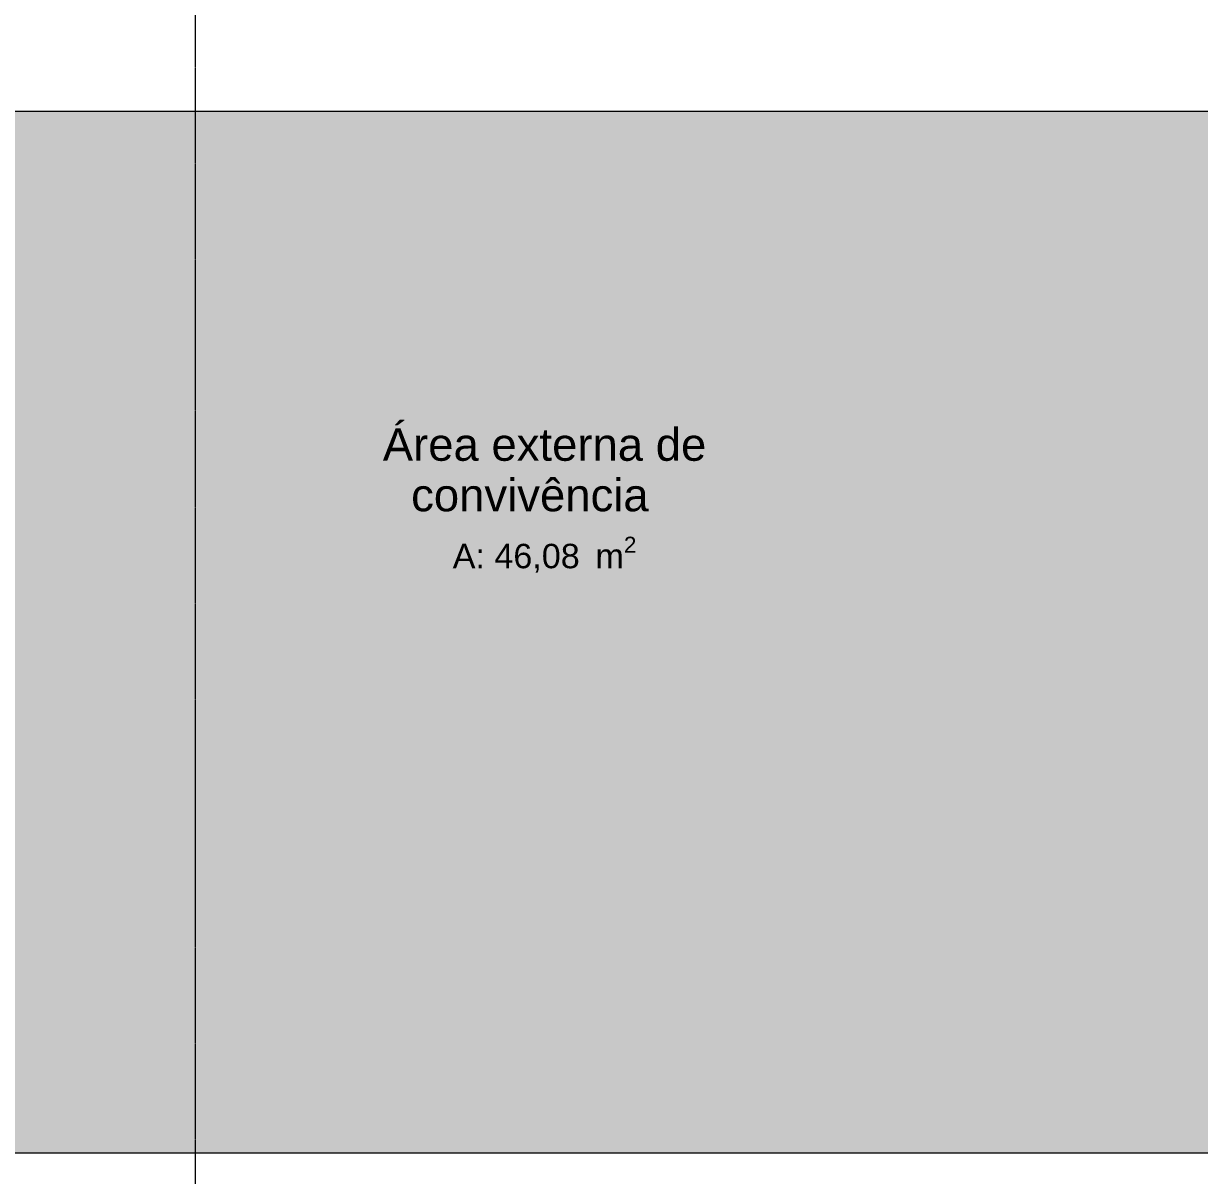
# Model space of a CAD drawing. Header units: metres. Extents: x -1783 to 21505, y -57 to 13660.
# Drawn here: x 13569.4 to 13930.7, y 11434.3 to 11788.3 of the extents above; entities that cross this region are included whole.
import ezdxf

# ---------------------------------------------------------------- set-up
doc = ezdxf.new("R2010")
doc.units = ezdxf.units.M
doc.header["$MEASUREMENT"] = 0
doc.linetypes.add('Dot & Dashed', pattern=[0.6, 0.5, -0.05, 0, -0.05])
for name, color, linetype, lineweight in [('0_Caneta_No__99', 7, 'Continuous', 20), ('LAJES.EST_Caneta_No__241', 7, 'Continuous', 13), ('Selos de Zona Archicad_Caneta_No__11', 7, 'Continuous', 5), ('TERRENO.ARQ_Caneta_No__241', 7, 'Continuous', 13)]:
    doc.layers.add(name, color=color, linetype=linetype, lineweight=lineweight)
for name, color, linetype in [('cotas', 7, 'Continuous'), ('COTAS EXECUTIVO.EXEC', 7, 'Continuous'), ('TERRENO.ARQ', 7, 'Continuous'), ('ZONA', 7, 'Continuous')]:
    doc.layers.add(name, color=color, linetype=linetype)
doc.styles.add('GENERATED_STYLE_1', font='arial.ttf')
doc.styles.add('R80', font='romans.shx', dxfattribs={"height": 10})
doc.dimstyles.new('1-50', dxfattribs={"dimtxt": 10, "dimasz": 5, "dimexe": 10, "dimexo": 10, "dimgap": 3, "dimtad": 1, "dimdec": 1, "dimrnd": 1, "dimdsep": 46, "dimtxsty": 'R80', "dimblk": 'DOT', "dimcen": 0, "dimclrd": 252, "dimclre": 252, "dimclrt": 252, "dimadec": 0, "dimazin": 0, "dimtfac": 1, "dimtdec": 1, "dimtix": 1, "dimtmove": 2, "dimatfit": 3, "dimldrblk": 'DOT', "dimfxl": 1, "dimtolj": 1, "dimarcsym": 0})

# ---------------------------------------------------------------- blocks, each defined once
blk = doc.blocks.new('_Dot')
at = {"color": 0, "linetype": 'ByBlock', "lineweight": -2}
blk.add_line((-0.5, 0), (-1, 0), dxfattribs=at)
at = {"color": 0, "linetype": 'ByBlock', "const_width": 0.5}
blk.add_lwpolyline([(-0.25, 0, 1), (0.25, 0, 1)], format="xyb", close=True, dxfattribs=at)
blk = doc.blocks.new('*D7211')
at = {"layer": 'COTAS EXECUTIVO.EXEC', "color": 252, "lineweight": -2, "transparency": 16777216}
for p, q in [((13683.84, 11841.25), (13105.31, 11841.25)), ((13115.31, 11836.25), (13115.31, 11603.36)), ((13115.31, 11366.25), (13115.31, 11571.65)), ((13683.84, 11361.25), (13105.31, 11361.25))]:
    blk.add_line(p, q, dxfattribs=at)
at = {"layer": 'COTAS EXECUTIVO.EXEC', "color": 252, "lineweight": -2, "transparency": 16777216, "xscale": 5, "yscale": 5, "zscale": 5}
for p, rotation in [((13115.31, 11841.25), 90), ((13115.31, 11361.25), 270)]:
    blk.add_blockref('_Dot', p, dxfattribs=dict(at, rotation=rotation))
at = {"layer": 'COTAS EXECUTIVO.EXEC', "color": 252, "transparency": 16777216, "insert": (13115.31, 11587.5), "char_height": 10, "attachment_point": 5, "rotation": 90, "style": 'R80'}
blk.add_mtext('\\A1;480', dxfattribs=at)
blk = doc.blocks.new('*D7323')
at = {"layer": 'COTAS EXECUTIVO.EXEC', "color": 252, "lineweight": -2, "transparency": 16777216}
for p, q in [((13703.84, 11841.25), (14275.71, 11841.25)), ((14265.71, 11836.25), (14265.71, 11603.36)), ((14265.71, 11366.25), (14265.71, 11571.65)), ((13703.84, 11361.25), (14275.71, 11361.25))]:
    blk.add_line(p, q, dxfattribs=at)
at = {"layer": 'COTAS EXECUTIVO.EXEC', "color": 252, "lineweight": -2, "transparency": 16777216, "xscale": 5, "yscale": 5, "zscale": 5}
for p, rotation in [((14265.71, 11841.25), 90), ((14265.71, 11361.25), 270)]:
    blk.add_blockref('_Dot', p, dxfattribs=dict(at, rotation=rotation))
at = {"layer": 'COTAS EXECUTIVO.EXEC', "color": 252, "transparency": 16777216, "insert": (14265.71, 11587.5), "char_height": 10, "attachment_point": 5, "rotation": 90, "style": 'R80'}
blk.add_mtext('\\A1;480', dxfattribs=at)
blk = doc.blocks.new('*D7397')
at = {"layer": 'COTAS EXECUTIVO.EXEC', "color": 252, "lineweight": -2, "transparency": 16777216}
for p, q in [((14015.84, 12676.24), (14015.84, 12276.09)), ((13203.84, 11723.5), (13203.84, 12296.09)), ((13208.84, 12286.09), (13580.24, 12286.09)), ((14010.84, 12286.09), (13611.95, 12286.09))]:
    blk.add_line(p, q, dxfattribs=at)
at = {"layer": 'COTAS EXECUTIVO.EXEC', "color": 252, "lineweight": -2, "transparency": 16777216, "xscale": 5, "yscale": 5, "zscale": 5, "rotation": 180}
blk.add_blockref('_Dot', (13203.84, 12286.09), dxfattribs=at)
at = {"layer": 'COTAS EXECUTIVO.EXEC', "color": 252, "lineweight": -2, "transparency": 16777216, "xscale": 5, "yscale": 5, "zscale": 5}
blk.add_blockref('_Dot', (14015.84, 12286.09), dxfattribs=at)
at = {"layer": 'COTAS EXECUTIVO.EXEC', "color": 252, "transparency": 16777216, "insert": (13596.1, 12286.09), "char_height": 10, "attachment_point": 5, "style": 'R80'}
blk.add_mtext('\\A1;812', dxfattribs=at)
blk = doc.blocks.new('Área externa de convivência _9_27_6', base_point=(-48.5575, -44.289))
at = {"layer": 'Selos de Zona Archicad_Caneta_No__11', "color": 7, "lineweight": 5, "insert": (-48.5575, -44.0734), "char_height": 0.1, "width": 1, "attachment_point": 2, "line_spacing_factor": 0.930866, "style": 'GENERATED_STYLE_1'}
blk.add_mtext('\\A1;\\pt0,0.55;Área externa de convivência {\\H0.66x;\\S^  ;\\S^  ;}', dxfattribs=at)
at = {"layer": 'Selos de Zona Archicad_Caneta_No__11', "color": 7, "lineweight": 5, "insert": (-48.5575, -44.4067), "char_height": 0.075, "attachment_point": 2, "style": 'GENERATED_STYLE_1'}
blk.add_mtext('\\A1;\\pt0,0.55;A: 46,08{\\H0.66x;\\S^  ;} m{\\H0.66x;\\S2^  ;}', dxfattribs=at)

msp = doc.modelspace()

# ---------------------------------------------------------------- hatches: boundary and pattern name
at = {"layer": 'cotas'}
h = msp.add_hatch(color=7, dxfattribs=at)
h.dxf.hatch_style = 1
h.paths.add_polyline_path([(21504.961, 13659.963), (10304.961, 13659.963), (10304.961, 5739.963), (21504.961, 5739.963)])
h.paths.add_polyline_path([(10571.627, 13593.296), (21371.627, 13593.296), (21371.627, 5806.63), (10571.627, 5806.63)], flags=16)
at = {"layer": 'TERRENO.ARQ', "linetype": 'Continuous', "lineweight": 0, "true_color": 0xc5d9be}
msp.add_hatch(color=9, dxfattribs=at).paths.add_polyline_path([(13303.841, 11441.251), (13908.887, 11441.251), (14183.841, 11441.251), (14183.841, 11761.251), (13908.887, 11761.251), (13303.841, 11761.251)])

# ---------------------------------------------------------------- linework, layer by layer
at = {"layer": '0_Caneta_No__99', "color": 7, "linetype": 'Dot & Dashed', "lineweight": 20}
msp.add_line((13622.13, 13273.123), (13622.13, 9305.614), dxfattribs=at)
at = {"layer": 'LAJES.EST_Caneta_No__241', "color": 7, "linetype": 'Continuous', "lineweight": 13, "flags": 128}
msp.add_lwpolyline([(13303.841, 11441.251), (14183.841, 11441.251), (14183.841, 11761.251), (13303.841, 11761.251)], close=True, dxfattribs=at)
msp.add_lwpolyline([(13303.841, 11441.251), (14183.841, 11441.251), (14183.841, 11761.251), (13303.841, 11761.251)], close=True, dxfattribs=at)
at = {"layer": 'TERRENO.ARQ_Caneta_No__241', "color": 7, "linetype": 'Continuous', "lineweight": 13, "flags": 128}
msp.add_lwpolyline([(13303.841, 11441.251), (13908.887, 11441.251), (14183.841, 11441.251), (14183.841, 11761.251), (13908.887, 11761.251), (13303.841, 11761.251)], close=True, dxfattribs=at)

# ---------------------------------------------------------------- block references
at = {"layer": 'ZONA', "color": 7, "linetype": 'Continuous', "lineweight": 0, "xscale": 100, "yscale": 100, "zscale": 100}
msp.add_blockref('Área externa de convivência _9_27_6', (13729.49, 11642.369), dxfattribs=at)

# ---------------------------------------------------------------- dimensions: what is measured, and where the dimension line sits
at = {"layer": 'COTAS EXECUTIVO.EXEC'}
dim = msp.add_linear_dim(base=(14015.841, 12286.091), p1=(13203.841, 11713.503), p2=(14015.841, 12686.238), dimstyle='1-50', dxfattribs=at)
dim.commit()
dim.dimension.update_dxf_attribs({"geometry": '*D7397', "text_midpoint": (13596.095, 12286.091), "dimtype": 160})
for base, picture, middle in [((13115.31, 11841.251), '*D7211', (13115.31, 11587.504)), ((14265.712, 11841.251), '*D7323', (14265.712, 11587.504))]:
    dim = msp.add_linear_dim(base=base, p1=(13693.841, 11361.251), p2=(13693.841, 11841.251), angle=90, dimstyle='1-50', dxfattribs=at)
    dim.commit()
    dim.dimension.update_dxf_attribs({"geometry": picture, "text_midpoint": middle, "dimtype": 160})

doc.saveas('drawing.dxf')
